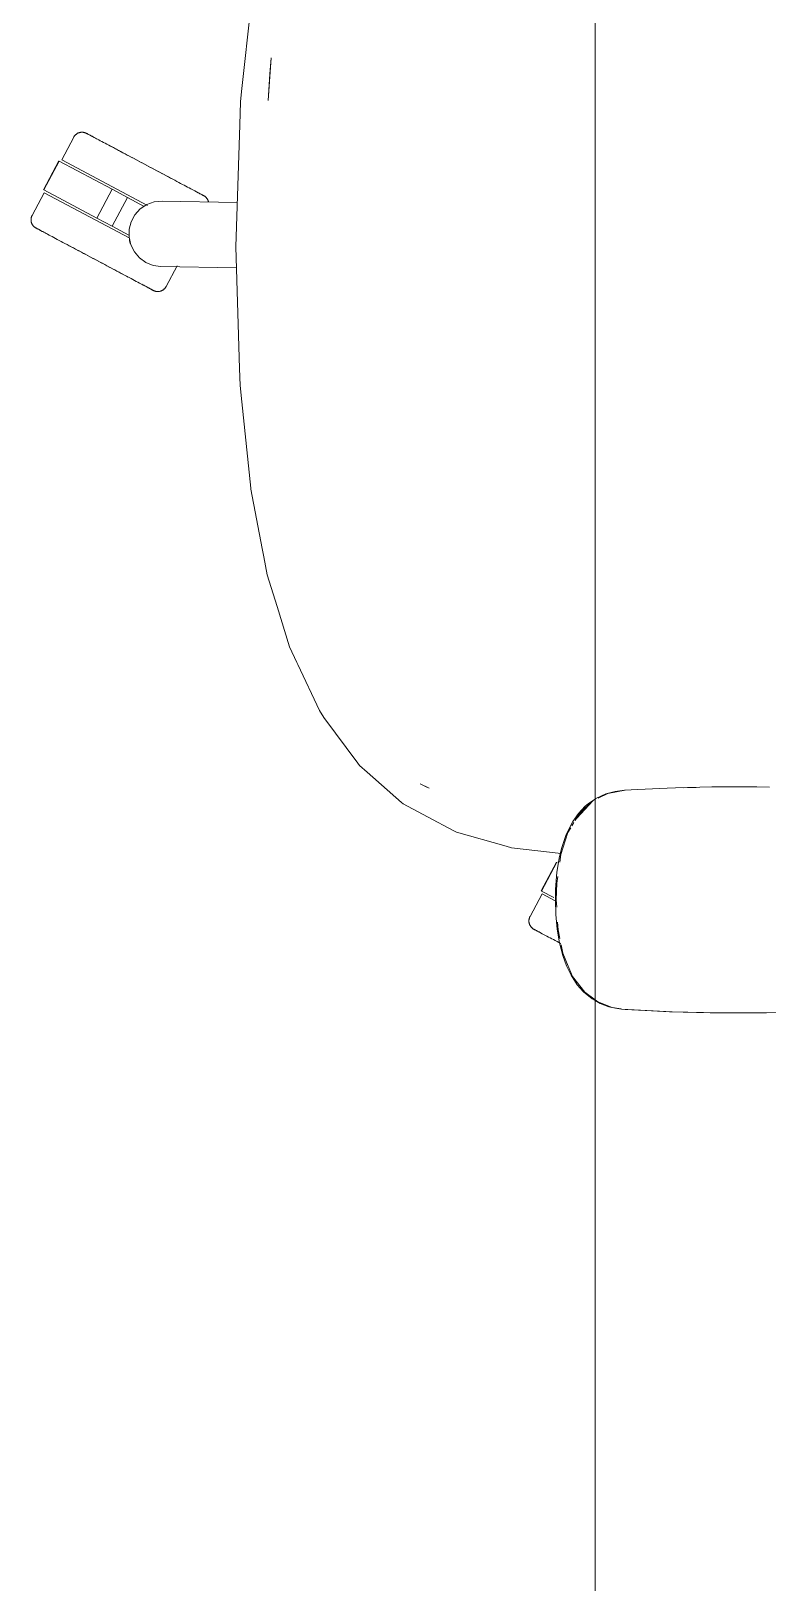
# Model space of a CAD drawing. Header units: millimetres. Extents: x 155927 to 326028, y -36033 to 97293.
# Drawn here: x 187085 to 187401, y 12275 to 12940 of the extents above; entities that cross this region are included whole.
import ezdxf

# ---------------------------------------------------------------- set-up
doc = ezdxf.new("R2010")
doc.units = ezdxf.units.MM
doc.header["$MEASUREMENT"] = 0
doc.layers.add('G-IMPT', color=8, linetype='CONTINUOUS', lineweight=9)
doc.layers.add('I-FURN', color=8, linetype='CONTINUOUS', lineweight=9)

msp = doc.modelspace()

# ---------------------------------------------------------------- linework, layer by layer
at = {"layer": 'G-IMPT'}
for p, q in [((187175.26, 12913.87), (187179.39, 12951.32)), ((187186.66, 12910.04), (187187.91, 12928.32)), ((187187.91, 12928.32), (187187.3, 12921.37)), ((187186.66, 12910.04), (187187.3, 12921.37)), ((187175.26, 12913.87), (187174.78, 12909.5)), ((187174.46, 12899.56), (187174.78, 12909.5)), ((187174.46, 12899.56), (187172.75, 12847.38)), ((187172.75, 12847.38), (187174.37, 12795.21)), ((187174.37, 12795.21), (187174.6, 12787.95)), ((187175.33, 12780.89), (187174.6, 12787.95)), ((187179.15, 12743.9), (187175.33, 12780.89)), ((187179.15, 12743.9), (187179.24, 12743.43)), ((187184.1, 12718.06), (187179.24, 12743.43)), ((187184.1, 12718.06), (187184.81, 12714.39)), ((187186.27, 12706.79), (187184.81, 12714.39)), ((187190.46, 12693.18), (187186.27, 12706.79)), ((187195.78, 12675.91), (187190.46, 12693.18)), ((187195.78, 12675.91), (187198.97, 12669.14)), ((187199.4, 12668.23), (187198.97, 12669.14)), ((187208.67, 12648.58), (187199.4, 12668.23)), ((187208.67, 12648.58), (187209.09, 12647.87)), ((187210.03, 12646.3), (187209.09, 12647.87)), ((187210.49, 12645.53), (187210.03, 12646.3)), ((187210.49, 12645.53), (187225.06, 12626.03)), ((187225.06, 12626.03), (187225.79, 12625.06)), ((187229.05, 12622.19), (187225.79, 12625.06)), ((187229.05, 12622.19), (187243.83, 12609.18)), ((187251.8, 12617.2), (187255.69, 12615.24)), ((187251.8, 12617.2), (187254.1, 12616.02)), ((187254.1, 12616.02), (187255.69, 12615.24)), ((187327.08, 12610.86), (187331.41, 12612.84)), ((187327.99, 12610.94), (187332.25, 12613.04)), ((187335.36, 12613.91), (187331.41, 12612.84)), ((187332.25, 12613.04), (187339.59, 12614.41)), ((187339.37, 12614.41), (187335.36, 12613.91)), ((187345.03, 12614.69), (187339.37, 12614.41)), ((187345.03, 12614.69), (187357.59, 12615.31)), ((187361.14, 12615.43), (187357.59, 12615.31)), ((187376.81, 12615.81), (187361.14, 12615.43)), ((187364.54, 12615.49), (187367.86, 12615.63)), ((187370.08, 12615.63), (187367.86, 12615.63)), ((187376.81, 12615.81), (187381.32, 12615.86)), ((187381.32, 12615.86), (187396.03, 12615.86)), ((187401.5, 12615.78), (187396.03, 12615.86)), ((187243.83, 12609.18), (187244.5, 12608.59)), ((187254.93, 12603.01), (187244.5, 12608.59)), ((187318.85, 12602.44), (187325.75, 12609.83)), ((187322.54, 12607.52), (187319.67, 12604.47)), ((187320.04, 12604.53), (187325.75, 12609.83)), ((187320.26, 12604.06), (187323.34, 12607.6)), ((187322.54, 12607.52), (187323.86, 12608.65)), ((187325.75, 12609.83), (187323.34, 12607.6)), ((187326.72, 12610.61), (187323.86, 12608.65)), ((187327.08, 12610.86), (187326.89, 12610.73)), ((187266.17, 12596.99), (187254.93, 12603.01)), ((187314.22, 12595.01), (187316.42, 12599.65)), ((187316.42, 12599.65), (187317.23, 12601.02)), ((187316.83, 12599.15), (187317.69, 12600.59)), ((187319.67, 12604.47), (187317.23, 12601.02)), ((187318.16, 12601.38), (187320.04, 12604.53)), ((187318.85, 12602.44), (187320.13, 12603.91)), ((187267.28, 12596.4), (187266.17, 12596.99)), ((187288.63, 12590.39), (187267.28, 12596.4)), ((187312.05, 12586.83), (187315.08, 12596.23)), ((187312.48, 12589.92), (187314.22, 12595.01)), ((187315.08, 12596.23), (187316.33, 12598.32)), ((187288.63, 12590.39), (187290.89, 12589.75)), ((187312.17, 12587.34), (187290.89, 12589.75)), ((187311.5, 12585.99), (187310.38, 12579.23)), ((187312.48, 12589.92), (187311.5, 12585.99)), ((187311.59, 12583.54), (187312.05, 12586.83)), ((187309.81, 12571.92), (187310.38, 12579.23)), ((187310.32, 12574.58), (187310.09, 12567.41)), ((187310.32, 12574.58), (187310.72, 12577.36)), ((187309.81, 12571.92), (187309.72, 12567.41)), ((187309.72, 12567.41), (187309.9, 12561.07)), ((187310.28, 12564.3), (187310.09, 12567.41)), ((187310.47, 12554.92), (187309.9, 12561.07)), ((187310.47, 12554.92), (187311.46, 12548.99)), ((187310.88, 12554.58), (187310.68, 12557.79)), ((187311.65, 12550.83), (187310.88, 12554.58)), ((187312.89, 12543.51), (187311.46, 12548.99)), ((187312.92, 12544.62), (187312.21, 12548.09)), ((187312.89, 12543.51), (187314.48, 12539.18)), ((187312.92, 12544.62), (187315.25, 12539)), ((187316.46, 12535.1), (187314.48, 12539.18)), ((187317.09, 12534.61), (187315.25, 12539)), ((187316.46, 12535.1), (187319.12, 12531.05)), ((187322.3, 12527.82), (187317.09, 12534.61)), ((187319.12, 12531.05), (187321.79, 12528.02)), ((187325.52, 12524.94), (187321.79, 12528.02)), ((187326.72, 12524.55), (187322.3, 12527.82)), ((187326.72, 12524.26), (187325.52, 12524.94)), ((187327.93, 12523.65), (187326.72, 12524.55)), ((187328.96, 12522.98), (187326.72, 12524.26)), ((187334.12, 12521.24), (187327.93, 12523.65)), ((187328.96, 12522.98), (187332.6, 12521.59)), ((187333.95, 12521.22), (187332.6, 12521.59)), ((187333.95, 12521.22), (187336.34, 12520.78)), ((187334.12, 12521.24), (187337.97, 12520.66)), ((187337.99, 12520.52), (187336.34, 12520.78)), ((187358.56, 12519.47), (187337.99, 12520.52)), ((187359.77, 12519.44), (187337.99, 12520.52)), ((187337.99, 12520.52), (187339.59, 12520.41)), ((187359.77, 12519.44), (187339.59, 12520.41)), ((187379.96, 12518.97), (187358.56, 12519.47)), ((187370.13, 12519.13), (187358.56, 12519.47)), ((187358.56, 12519.47), (187359.77, 12519.44)), ((187379.96, 12518.97), (187359.77, 12519.44)), ((187400.14, 12519.02), (187408.56, 12519.18)), ((187400.14, 12519.02), (187370.13, 12519.13)), ((187379.96, 12518.97), (187370.13, 12519.13)), ((187370.13, 12519.13), (187389.35, 12518.93)), ((187377.92, 12518.99), (187376.01, 12519.06)), ((187379.96, 12519.01), (187377.92, 12518.99)), ((187400.14, 12519.02), (187379.96, 12518.97)), ((187400.14, 12519.02), (187389.35, 12518.93))]:
    msp.add_line(p, q, dxfattribs=at)
at = {"layer": 'I-FURN'}
for p, q in [((187326.72, 12089.61), (187326.72, 13489.61)), ((187326.72, 13489.61), (187326.72, 12089.61)), ((187103.3, 12894.31), (187098.15, 12884.62)), ((187103.3, 12894.31), (187103.38, 12894.45)), ((187103.38, 12894.45), (187103.46, 12894.58)), ((187103.46, 12894.58), (187103.55, 12894.72)), ((187103.55, 12894.72), (187103.65, 12894.85)), ((187103.65, 12894.85), (187103.75, 12894.97)), ((187103.75, 12894.97), (187103.85, 12895.1)), ((187103.85, 12895.1), (187103.96, 12895.22)), ((187103.96, 12895.22), (187104.08, 12895.33)), ((187104.08, 12895.33), (187104.2, 12895.44)), ((187104.2, 12895.44), (187104.32, 12895.54)), ((187104.32, 12895.54), (187104.45, 12895.64)), ((187104.45, 12895.64), (187104.58, 12895.74)), ((187104.58, 12895.74), (187104.71, 12895.82)), ((187104.71, 12895.82), (187104.85, 12895.91)), ((187104.85, 12895.91), (187104.99, 12895.98)), ((187104.99, 12895.98), (187105.14, 12896.06)), ((187105.14, 12896.06), (187105.28, 12896.12)), ((187105.28, 12896.12), (187105.43, 12896.18)), ((187105.43, 12896.18), (187105.58, 12896.24)), ((187105.58, 12896.24), (187105.74, 12896.28)), ((187105.74, 12896.28), (187105.89, 12896.33)), ((187105.89, 12896.33), (187106.05, 12896.36)), ((187106.05, 12896.36), (187106.21, 12896.39)), ((187106.21, 12896.39), (187106.37, 12896.41)), ((187106.37, 12896.41), (187106.53, 12896.43)), ((187106.53, 12896.43), (187106.69, 12896.44)), ((187106.69, 12896.44), (187106.85, 12896.44)), ((187106.85, 12896.44), (187107.01, 12896.44)), ((187107.01, 12896.44), (187107.17, 12896.43)), ((187107.17, 12896.43), (187107.33, 12896.42)), ((187107.33, 12896.42), (187107.49, 12896.39)), ((187107.49, 12896.39), (187107.65, 12896.37)), ((187107.65, 12896.37), (187107.81, 12896.33)), ((187107.81, 12896.33), (187107.97, 12896.29)), ((187107.97, 12896.29), (187108.12, 12896.24)), ((187108.12, 12896.24), (187108.27, 12896.19)), ((187108.27, 12896.19), (187108.42, 12896.13)), ((187108.42, 12896.13), (187108.57, 12896.06)), ((187108.57, 12896.06), (187108.71, 12895.99)), ((187108.71, 12895.99), (187108.75, 12895.97)), ((187108.75, 12895.97), (187108.77, 12895.96)), ((187108.76, 12895.97), (187108.75, 12895.97)), ((187108.8, 12895.95), (187108.76, 12895.97)), ((187108.77, 12895.96), (187108.83, 12895.93)), ((187108.88, 12895.9), (187108.8, 12895.95)), ((187108.83, 12895.93), (187108.93, 12895.88)), ((187109, 12895.84), (187108.88, 12895.9)), ((187108.93, 12895.88), (187109.07, 12895.8)), ((187109.17, 12895.75), (187109, 12895.84)), ((187109.07, 12895.8), (187109.25, 12895.71)), ((187109.37, 12895.65), (187109.17, 12895.75)), ((187109.25, 12895.71), (187109.47, 12895.59)), ((187109.61, 12895.52), (187109.37, 12895.65)), ((187109.47, 12895.59), (187109.73, 12895.45)), ((187109.89, 12895.37), (187109.61, 12895.52)), ((187109.73, 12895.45), (187110.03, 12895.29)), ((187110.2, 12895.2), (187109.89, 12895.37)), ((187110.03, 12895.29), (187110.36, 12895.12)), ((187110.56, 12895.01), (187110.2, 12895.2)), ((187110.36, 12895.12), (187110.74, 12894.92)), ((187110.95, 12894.8), (187110.56, 12895.01)), ((187110.74, 12894.92), (187111.15, 12894.7)), ((187111.38, 12894.57), (187110.95, 12894.8)), ((187111.15, 12894.7), (187111.59, 12894.46)), ((187111.85, 12894.33), (187111.38, 12894.57)), ((187111.59, 12894.46), (187112.08, 12894.21)), ((187112.35, 12894.06), (187111.85, 12894.33)), ((187112.08, 12894.21), (187112.59, 12893.93)), ((187112.89, 12893.77), (187112.35, 12894.06)), ((187112.59, 12893.93), (187113.14, 12893.64)), ((187113.45, 12893.47), (187112.89, 12893.77)), ((187113.14, 12893.64), (187113.73, 12893.33)), ((187114.06, 12893.15), (187113.45, 12893.47)), ((187114.69, 12892.82), (187114.06, 12893.15)), ((187115.35, 12892.46), (187114.69, 12892.82)), ((187116.05, 12892.09), (187115.35, 12892.46)), ((187116.77, 12891.71), (187116.05, 12892.09)), ((187117.52, 12891.31), (187116.77, 12891.71)), ((187118.3, 12890.9), (187117.52, 12891.31)), ((187119.1, 12890.47), (187118.3, 12890.9)), ((187119.92, 12890.03), (187119.1, 12890.47)), ((187119.47, 12890.27), (187120.31, 12889.83)), ((187120.77, 12889.58), (187119.92, 12890.03)), ((187120.31, 12889.83), (187121.16, 12889.37)), ((187121.64, 12889.12), (187120.77, 12889.58)), ((187121.16, 12889.37), (187122.04, 12888.91)), ((187122.52, 12888.65), (187121.64, 12889.12)), ((187122.04, 12888.91), (187122.94, 12888.43)), ((187123.43, 12888.17), (187122.52, 12888.65)), ((187122.94, 12888.43), (187123.85, 12887.94)), ((187124.35, 12887.68), (187123.43, 12888.17)), ((187123.85, 12887.94), (187124.78, 12887.45)), ((187125.29, 12887.18), (187124.35, 12887.68)), ((187124.78, 12887.45), (187125.73, 12886.95)), ((187126.24, 12886.67), (187125.29, 12887.18)), ((187125.73, 12886.95), (187126.68, 12886.44)), ((187127.2, 12886.16), (187126.24, 12886.67)), ((187126.68, 12886.44), (187127.65, 12885.92)), ((187128.18, 12885.64), (187127.2, 12886.16)), ((187127.65, 12885.92), (187128.63, 12885.4)), ((187129.16, 12885.12), (187128.18, 12885.64)), ((187128.63, 12885.4), (187129.62, 12884.88)), ((187130.15, 12884.59), (187129.16, 12885.12)), ((187096.86, 12884.18), (187090.29, 12871.81)), ((187090.46, 12871.72), (187097.03, 12884.08)), ((187097.03, 12884.08), (187119.74, 12872.01)), ((187134.9, 12865.08), (187098.15, 12884.62)), ((187129.62, 12884.88), (187130.61, 12884.35)), ((187131.15, 12884.06), (187130.15, 12884.59)), ((187130.61, 12884.35), (187131.61, 12883.82)), ((187132.15, 12883.53), (187131.15, 12884.06)), ((187131.61, 12883.82), (187132.61, 12883.29)), ((187133.16, 12883), (187132.15, 12883.53)), ((187132.61, 12883.29), (187133.62, 12882.75)), ((187134.16, 12882.46), (187133.16, 12883)), ((187133.62, 12882.75), (187134.62, 12882.22)), ((187135.17, 12881.93), (187134.16, 12882.46)), ((187134.62, 12882.22), (187135.63, 12881.68)), ((187136.17, 12881.39), (187135.17, 12881.93)), ((187135.63, 12881.68), (187136.63, 12881.15)), ((187137.17, 12880.86), (187136.17, 12881.39)), ((187136.63, 12881.15), (187137.63, 12880.62)), ((187138.16, 12880.33), (187137.17, 12880.86)), ((187137.63, 12880.62), (187138.62, 12880.09)), ((187139.15, 12879.81), (187138.16, 12880.33)), ((187138.62, 12880.09), (187139.6, 12879.57)), ((187140.13, 12879.29), (187139.15, 12879.81)), ((187139.6, 12879.57), (187140.58, 12879.05)), ((187141.1, 12878.77), (187140.13, 12879.29)), ((187140.58, 12879.05), (187141.54, 12878.54)), ((187142.05, 12878.27), (187141.1, 12878.77)), ((187141.54, 12878.54), (187142.49, 12878.03)), ((187113.17, 12859.65), (187090.46, 12871.72)), ((187113.17, 12859.65), (187119.74, 12872.01)), ((187119.74, 12872.01), (187126.38, 12868.48)), ((187143, 12877.76), (187142.05, 12878.27)), ((187142.49, 12878.03), (187143.43, 12877.53)), ((187143.93, 12877.27), (187143, 12877.76)), ((187143.43, 12877.53), (187144.35, 12877.04)), ((187144.84, 12876.78), (187143.93, 12877.27)), ((187144.35, 12877.04), (187145.26, 12876.56)), ((187145.74, 12876.31), (187144.84, 12876.78)), ((187146.61, 12875.84), (187145.74, 12876.31)), ((187147.47, 12875.38), (187146.61, 12875.84)), ((187148.31, 12874.94), (187147.47, 12875.38)), ((187149.12, 12874.51), (187148.31, 12874.94)), ((187149.91, 12874.09), (187149.12, 12874.51)), ((187150.67, 12873.69), (187149.91, 12874.09)), ((187151.4, 12873.29), (187150.67, 12873.69)), ((187152.11, 12872.92), (187151.4, 12873.29)), ((187152.79, 12872.56), (187152.11, 12872.92)), ((187153.44, 12872.21), (187152.79, 12872.56)), ((187154.05, 12871.89), (187153.44, 12872.21)), ((187154.64, 12871.58), (187154.05, 12871.89)), ((187154.33, 12871.74), (187154.89, 12871.44)), ((187090.64, 12870.49), (187085.49, 12860.81)), ((187127.03, 12851.15), (187090.64, 12870.49)), ((187119.81, 12856.12), (187126.38, 12868.48)), ((187126.38, 12868.48), (187133.52, 12864.68)), ((187131.84, 12863.54), (187134.65, 12865.41)), ((187134.65, 12865.41), (187137.83, 12866.55)), ((187137.83, 12866.55), (187141.18, 12866.9)), ((187141.18, 12866.9), (187173.37, 12866.34)), ((187155.19, 12871.28), (187154.64, 12871.58)), ((187154.89, 12871.44), (187155.43, 12871.15)), ((187155.7, 12871.01), (187155.19, 12871.28)), ((187155.43, 12871.15), (187155.93, 12870.89)), ((187156.19, 12870.75), (187155.7, 12871.01)), ((187155.93, 12870.89), (187156.4, 12870.64)), ((187156.63, 12870.51), (187156.19, 12870.75)), ((187156.4, 12870.64), (187156.83, 12870.41)), ((187157.04, 12870.3), (187156.63, 12870.51)), ((187156.83, 12870.41), (187157.22, 12870.2)), ((187157.42, 12870.1), (187157.04, 12870.3)), ((187157.22, 12870.2), (187157.57, 12870.01)), ((187157.75, 12869.92), (187157.42, 12870.1)), ((187157.57, 12870.01), (187157.89, 12869.84)), ((187158.05, 12869.76), (187157.75, 12869.92)), ((187157.89, 12869.84), (187158.17, 12869.7)), ((187158.31, 12869.62), (187158.05, 12869.76)), ((187158.17, 12869.7), (187158.41, 12869.57)), ((187158.53, 12869.51), (187158.31, 12869.62)), ((187158.41, 12869.57), (187158.61, 12869.46)), ((187158.71, 12869.41), (187158.53, 12869.51)), ((187158.61, 12869.46), (187158.78, 12869.37)), ((187158.85, 12869.34), (187158.71, 12869.41)), ((187158.78, 12869.37), (187158.9, 12869.31)), ((187158.95, 12869.28), (187158.85, 12869.34)), ((187158.9, 12869.31), (187158.98, 12869.27)), ((187159.01, 12869.25), (187158.95, 12869.28)), ((187158.98, 12869.27), (187159.02, 12869.24)), ((187159.03, 12869.24), (187159.01, 12869.25)), ((187159.02, 12869.24), (187159.03, 12869.24)), ((187159.03, 12869.24), (187159.17, 12869.16)), ((187159.17, 12869.16), (187159.31, 12869.08)), ((187159.31, 12869.08), (187159.44, 12868.99)), ((187159.44, 12868.99), (187159.57, 12868.89)), ((187159.57, 12868.89), (187159.7, 12868.79)), ((187159.7, 12868.79), (187159.82, 12868.69)), ((187159.82, 12868.69), (187159.94, 12868.58)), ((187159.94, 12868.58), (187160.05, 12868.46)), ((187160.05, 12868.46), (187160.16, 12868.35)), ((187160.16, 12868.35), (187160.26, 12868.22)), ((187160.26, 12868.22), (187160.36, 12868.1)), ((187160.36, 12868.1), (187160.46, 12867.96)), ((187160.46, 12867.96), (187160.55, 12867.83)), ((187160.55, 12867.83), (187160.63, 12867.69)), ((187160.63, 12867.69), (187160.71, 12867.55)), ((187160.71, 12867.55), (187160.78, 12867.41)), ((187160.78, 12867.41), (187160.84, 12867.26)), ((187160.84, 12867.26), (187160.9, 12867.11)), ((187160.9, 12867.11), (187160.96, 12866.96)), ((187160.96, 12866.96), (187161.01, 12866.8)), ((187161.01, 12866.8), (187161.05, 12866.65)), ((187161.05, 12866.65), (187161.08, 12866.49)), ((187085.02, 12859.07), (187085.03, 12859.23)), ((187085.02, 12858.91), (187085.02, 12859.07)), ((187085.02, 12858.75), (187085.02, 12858.91)), ((187085.03, 12858.58), (187085.02, 12858.75)), ((187085.03, 12859.23), (187085.05, 12859.39)), ((187085.05, 12858.42), (187085.03, 12858.58)), ((187085.05, 12859.39), (187085.07, 12859.55)), ((187085.07, 12858.26), (187085.05, 12858.42)), ((187085.07, 12859.55), (187085.1, 12859.71)), ((187085.1, 12859.71), (187085.13, 12859.86)), ((187085.13, 12859.86), (187085.17, 12860.02)), ((187085.17, 12860.02), (187085.22, 12860.17)), ((187085.22, 12860.17), (187085.27, 12860.33)), ((187085.27, 12860.33), (187085.33, 12860.48)), ((187085.33, 12860.48), (187085.4, 12860.62)), ((187085.4, 12860.62), (187085.47, 12860.77)), ((187085.47, 12860.77), (187085.49, 12860.81)), ((187119.81, 12856.12), (187113.17, 12859.65)), ((187127.94, 12858.1), (187129.56, 12861.05)), ((187129.56, 12861.05), (187131.84, 12863.54)), ((187085.1, 12858.11), (187085.07, 12858.26)), ((187085.14, 12857.95), (187085.1, 12858.11)), ((187085.18, 12857.79), (187085.14, 12857.95)), ((187085.23, 12857.64), (187085.18, 12857.79)), ((187085.28, 12857.49), (187085.23, 12857.64)), ((187085.34, 12857.34), (187085.28, 12857.49)), ((187085.41, 12857.19), (187085.34, 12857.34)), ((187085.48, 12857.05), (187085.41, 12857.19)), ((187085.56, 12856.91), (187085.48, 12857.05)), ((187085.64, 12856.77), (187085.56, 12856.91)), ((187085.73, 12856.63), (187085.64, 12856.77)), ((187085.82, 12856.5), (187085.73, 12856.63)), ((187085.92, 12856.37), (187085.82, 12856.5)), ((187086.02, 12856.25), (187085.92, 12856.37)), ((187086.13, 12856.13), (187086.02, 12856.25)), ((187086.25, 12856.02), (187086.13, 12856.13)), ((187086.37, 12855.91), (187086.25, 12856.02)), ((187086.49, 12855.8), (187086.37, 12855.91)), ((187086.61, 12855.7), (187086.49, 12855.8)), ((187086.74, 12855.61), (187086.61, 12855.7)), ((187086.88, 12855.52), (187086.74, 12855.61)), ((187087.02, 12855.44), (187086.88, 12855.52)), ((187087.16, 12855.36), (187087.02, 12855.44)), ((187087.16, 12855.35), (187087.16, 12855.36)), ((187087.16, 12855.36), (187087.18, 12855.35)), ((187087.2, 12855.33), (187087.16, 12855.35)), ((187087.18, 12855.35), (187087.24, 12855.31)), ((187087.29, 12855.29), (187087.2, 12855.33)), ((187087.24, 12855.31), (187087.34, 12855.26)), ((187087.41, 12855.22), (187087.29, 12855.29)), ((187087.34, 12855.26), (187087.48, 12855.19)), ((187087.57, 12855.14), (187087.41, 12855.22)), ((187087.48, 12855.19), (187087.66, 12855.09)), ((187087.77, 12855.03), (187087.57, 12855.14)), ((187087.66, 12855.09), (187087.88, 12854.97)), ((187088.01, 12854.9), (187087.77, 12855.03)), ((187087.88, 12854.97), (187088.14, 12854.84)), ((187088.29, 12854.75), (187088.01, 12854.9)), ((187088.14, 12854.84), (187088.43, 12854.68)), ((187088.61, 12854.58), (187088.29, 12854.75)), ((187088.43, 12854.68), (187088.77, 12854.5)), ((187088.96, 12854.4), (187088.61, 12854.58)), ((187088.77, 12854.5), (187089.14, 12854.3)), ((187089.36, 12854.19), (187088.96, 12854.4)), ((187089.14, 12854.3), (187089.55, 12854.08)), ((187089.79, 12853.96), (187089.36, 12854.19)), ((187089.55, 12854.08), (187090, 12853.85)), ((187090.25, 12853.71), (187089.79, 12853.96)), ((187090, 12853.85), (187090.48, 12853.59)), ((187090.75, 12853.44), (187090.25, 12853.71)), ((187090.48, 12853.59), (187091, 12853.32)), ((187091.29, 12853.16), (187090.75, 12853.44)), ((187091, 12853.32), (187091.55, 12853.02)), ((187091.86, 12852.86), (187091.29, 12853.16)), ((187091.55, 12853.02), (187092.13, 12852.71)), ((187092.13, 12852.71), (187092.75, 12852.38)), ((187092.75, 12852.38), (187093.4, 12852.04)), ((187093.4, 12852.04), (187094.07, 12851.68)), ((187126.95, 12852.32), (187119.81, 12856.12)), ((187127.02, 12851.46), (187127.08, 12854.83)), ((187127.08, 12854.83), (187127.94, 12858.1)), ((187094.07, 12851.68), (187094.78, 12851.3)), ((187094.78, 12851.3), (187095.52, 12850.91)), ((187095.52, 12850.91), (187096.28, 12850.51)), ((187096.28, 12850.51), (187097.07, 12850.09)), ((187097.07, 12850.09), (187097.88, 12849.66)), ((187097.88, 12849.66), (187098.71, 12849.21)), ((187098.71, 12849.21), (187099.57, 12848.76)), ((187099.57, 12848.76), (187100.45, 12848.29)), ((187100.45, 12848.29), (187101.34, 12847.81)), ((187101.83, 12847.55), (187100.93, 12848.03)), ((187101.34, 12847.81), (187102.26, 12847.33)), ((187102.76, 12847.06), (187101.83, 12847.55)), ((187102.26, 12847.33), (187103.19, 12846.83)), ((187103.69, 12846.56), (187102.76, 12847.06)), ((187103.19, 12846.83), (187104.13, 12846.33)), ((187104.64, 12846.06), (187103.69, 12846.56)), ((187104.13, 12846.33), (187105.09, 12845.82)), ((187105.61, 12845.55), (187104.64, 12846.06)), ((187105.09, 12845.82), (187106.06, 12845.31)), ((187106.58, 12845.03), (187105.61, 12845.55)), ((187106.06, 12845.31), (187107.03, 12844.79)), ((187127.77, 12848.17), (187127.02, 12851.46)), ((187129.29, 12845.16), (187127.77, 12848.17)), ((187131.48, 12842.6), (187129.29, 12845.16)), ((187107.57, 12844.5), (187106.58, 12845.03)), ((187107.03, 12844.79), (187108.02, 12844.26)), ((187108.56, 12843.98), (187107.57, 12844.5)), ((187108.02, 12844.26), (187109.02, 12843.73)), ((187109.55, 12843.45), (187108.56, 12843.98)), ((187109.02, 12843.73), (187110.01, 12843.2)), ((187110.56, 12842.92), (187109.55, 12843.45)), ((187110.01, 12843.2), (187111.02, 12842.67)), ((187111.56, 12842.38), (187110.56, 12842.92)), ((187111.02, 12842.67), (187112.02, 12842.14)), ((187112.57, 12841.85), (187111.56, 12842.38)), ((187112.02, 12842.14), (187113.03, 12841.6)), ((187113.57, 12841.31), (187112.57, 12841.85)), ((187113.03, 12841.6), (187114.03, 12841.07)), ((187114.57, 12840.78), (187113.57, 12841.31)), ((187114.03, 12841.07), (187115.03, 12840.53)), ((187115.57, 12840.25), (187114.57, 12840.78)), ((187115.03, 12840.53), (187116.03, 12840)), ((187116.57, 12839.72), (187115.57, 12840.25)), ((187116.03, 12840), (187117.02, 12839.48)), ((187117.55, 12839.19), (187116.57, 12839.72)), ((187117.02, 12839.48), (187118.01, 12838.95)), ((187118.53, 12838.67), (187117.55, 12839.19)), ((187118.01, 12838.95), (187118.98, 12838.44)), ((187119.5, 12838.16), (187118.53, 12838.67)), ((187118.98, 12838.44), (187119.94, 12837.92)), ((187134.22, 12840.63), (187131.48, 12842.6)), ((187137.35, 12839.38), (187134.22, 12840.63)), ((187140.69, 12838.91), (187137.35, 12839.38)), ((187173.03, 12838.35), (187140.69, 12838.91)), ((187142.88, 12830.29), (187147.58, 12839.13)), ((187120.46, 12837.65), (187119.5, 12838.16)), ((187119.94, 12837.92), (187120.89, 12837.42)), ((187121.4, 12837.15), (187120.46, 12837.65)), ((187120.89, 12837.42), (187121.83, 12836.92)), ((187122.33, 12836.65), (187121.4, 12837.15)), ((187121.83, 12836.92), (187122.75, 12836.43)), ((187123.25, 12836.17), (187122.33, 12836.65)), ((187122.75, 12836.43), (187123.66, 12835.95)), ((187124.14, 12835.69), (187123.25, 12836.17)), ((187123.66, 12835.95), (187124.55, 12835.48)), ((187125.02, 12835.22), (187124.14, 12835.69)), ((187124.55, 12835.48), (187125.42, 12835.01)), ((187125.88, 12834.77), (187125.02, 12835.22)), ((187125.42, 12835.01), (187126.26, 12834.56)), ((187126.71, 12834.33), (187125.88, 12834.77)), ((187126.26, 12834.56), (187127.09, 12834.13)), ((187127.09, 12834.13), (187127.89, 12833.7)), ((187127.89, 12833.7), (187128.66, 12833.29)), ((187128.66, 12833.29), (187129.41, 12832.89)), ((187129.41, 12832.89), (187130.14, 12832.5)), ((187130.14, 12832.5), (187130.83, 12832.14)), ((187130.83, 12832.14), (187131.49, 12831.78)), ((187131.49, 12831.78), (187132.13, 12831.45)), ((187132.13, 12831.45), (187132.73, 12831.13)), ((187133.04, 12830.96), (187132.46, 12831.27)), ((187132.73, 12831.13), (187133.3, 12830.82)), ((187133.59, 12830.67), (187133.04, 12830.96)), ((187133.3, 12830.82), (187133.83, 12830.54)), ((187134.11, 12830.39), (187133.59, 12830.67)), ((187133.83, 12830.54), (187134.33, 12830.27)), ((187134.59, 12830.14), (187134.11, 12830.39)), ((187134.33, 12830.27), (187134.8, 12830.02)), ((187135.04, 12829.9), (187134.59, 12830.14)), ((187134.8, 12830.02), (187135.23, 12829.8)), ((187135.45, 12829.68), (187135.04, 12829.9)), ((187135.23, 12829.8), (187135.62, 12829.59)), ((187135.82, 12829.48), (187135.45, 12829.68)), ((187135.62, 12829.59), (187135.98, 12829.4)), ((187136.16, 12829.3), (187135.82, 12829.48)), ((187135.98, 12829.4), (187136.3, 12829.23)), ((187136.45, 12829.15), (187136.16, 12829.3)), ((187136.3, 12829.23), (187136.58, 12829.08)), ((187136.71, 12829.01), (187136.45, 12829.15)), ((187136.58, 12829.08), (187136.82, 12828.95)), ((187136.93, 12828.89), (187136.71, 12829.01)), ((187136.82, 12828.95), (187137.02, 12828.84)), ((187137.11, 12828.8), (187136.93, 12828.89)), ((187137.02, 12828.84), (187137.18, 12828.76)), ((187137.25, 12828.72), (187137.11, 12828.8)), ((187137.18, 12828.76), (187137.3, 12828.69)), ((187137.35, 12828.67), (187137.25, 12828.72)), ((187137.3, 12828.69), (187137.38, 12828.65)), ((187137.41, 12828.64), (187137.35, 12828.67)), ((187137.38, 12828.65), (187137.43, 12828.63)), ((187137.43, 12828.63), (187137.41, 12828.64)), ((187137.47, 12828.6), (187137.43, 12828.63)), ((187137.43, 12828.63), (187137.43, 12828.63)), ((187137.61, 12828.53), (187137.47, 12828.6)), ((187137.76, 12828.47), (187137.61, 12828.53)), ((187137.91, 12828.41), (187137.76, 12828.47)), ((187138.06, 12828.36), (187137.91, 12828.41)), ((187138.22, 12828.31), (187138.06, 12828.36)), ((187138.37, 12828.27), (187138.22, 12828.31)), ((187138.53, 12828.23), (187138.37, 12828.27)), ((187138.69, 12828.2), (187138.53, 12828.23)), ((187138.85, 12828.18), (187138.69, 12828.2)), ((187139.01, 12828.17), (187138.85, 12828.18)), ((187139.17, 12828.16), (187139.01, 12828.17)), ((187139.33, 12828.15), (187139.17, 12828.16)), ((187139.49, 12828.16), (187139.33, 12828.15)), ((187139.65, 12828.17), (187139.49, 12828.16)), ((187139.81, 12828.18), (187139.65, 12828.17)), ((187139.97, 12828.21), (187139.81, 12828.18)), ((187140.13, 12828.24), (187139.97, 12828.21)), ((187140.29, 12828.27), (187140.13, 12828.24)), ((187140.45, 12828.31), (187140.29, 12828.27)), ((187140.6, 12828.36), (187140.45, 12828.31)), ((187140.75, 12828.41), (187140.6, 12828.36)), ((187140.9, 12828.47), (187140.75, 12828.41)), ((187141.05, 12828.54), (187140.9, 12828.47)), ((187141.19, 12828.61), (187141.05, 12828.54)), ((187141.33, 12828.69), (187141.19, 12828.61)), ((187141.47, 12828.77), (187141.33, 12828.69)), ((187141.61, 12828.86), (187141.47, 12828.77)), ((187141.74, 12828.96), (187141.61, 12828.86)), ((187141.86, 12829.06), (187141.74, 12828.96)), ((187141.99, 12829.16), (187141.86, 12829.06)), ((187142.11, 12829.27), (187141.99, 12829.16)), ((187142.22, 12829.38), (187142.11, 12829.27)), ((187142.33, 12829.5), (187142.22, 12829.38)), ((187142.44, 12829.62), (187142.33, 12829.5)), ((187142.54, 12829.75), (187142.44, 12829.62)), ((187142.63, 12829.88), (187142.54, 12829.75)), ((187142.72, 12830.01), (187142.63, 12829.88)), ((187142.8, 12830.15), (187142.72, 12830.01)), ((187142.88, 12830.29), (187142.8, 12830.15)), ((187310.22, 12583.63), (187303.64, 12571.27)), ((187303.81, 12571.18), (187310.39, 12583.54)), ((187310.39, 12583.54), (187310.48, 12583.49)), ((187304, 12569.95), (187298.85, 12560.26)), ((187309.11, 12568.36), (187303.81, 12571.18)), ((187309.63, 12566.95), (187304, 12569.95)), ((187298.43, 12559), (187298.46, 12559.16)), ((187298.46, 12559.16), (187298.49, 12559.32)), ((187298.49, 12559.32), (187298.53, 12559.48)), ((187298.53, 12559.48), (187298.58, 12559.63)), ((187298.58, 12559.63), (187298.63, 12559.78)), ((187298.63, 12559.78), (187298.69, 12559.93)), ((187298.69, 12559.93), (187298.76, 12560.08)), ((187298.76, 12560.08), (187298.83, 12560.22)), ((187298.83, 12560.22), (187298.85, 12560.26)), ((187298.38, 12558.52), (187298.39, 12558.68)), ((187298.38, 12558.36), (187298.38, 12558.52)), ((187298.38, 12558.2), (187298.38, 12558.36)), ((187298.39, 12558.04), (187298.38, 12558.2)), ((187298.39, 12558.68), (187298.41, 12558.84)), ((187298.41, 12557.88), (187298.39, 12558.04)), ((187298.41, 12558.84), (187298.43, 12559)), ((187298.43, 12557.72), (187298.41, 12557.88)), ((187298.46, 12557.56), (187298.43, 12557.72)), ((187298.5, 12557.4), (187298.46, 12557.56)), ((187298.54, 12557.25), (187298.5, 12557.4)), ((187298.58, 12557.09), (187298.54, 12557.25)), ((187298.64, 12556.94), (187298.58, 12557.09)), ((187298.7, 12556.79), (187298.64, 12556.94)), ((187298.77, 12556.65), (187298.7, 12556.79)), ((187298.84, 12556.5), (187298.77, 12556.65)), ((187298.91, 12556.36), (187298.84, 12556.5)), ((187299, 12556.22), (187298.91, 12556.36)), ((187299.09, 12556.09), (187299, 12556.22)), ((187299.18, 12555.96), (187299.09, 12556.09)), ((187299.28, 12555.83), (187299.18, 12555.96)), ((187299.38, 12555.71), (187299.28, 12555.83)), ((187299.49, 12555.59), (187299.38, 12555.71)), ((187299.61, 12555.47), (187299.49, 12555.59)), ((187299.72, 12555.36), (187299.61, 12555.47)), ((187299.85, 12555.26), (187299.72, 12555.36)), ((187299.97, 12555.16), (187299.85, 12555.26)), ((187300.1, 12555.06), (187299.97, 12555.16)), ((187300.24, 12554.97), (187300.1, 12555.06)), ((187300.37, 12554.89), (187300.24, 12554.97)), ((187300.52, 12554.81), (187300.37, 12554.89)), ((187300.56, 12554.79), (187300.52, 12554.81)), ((187300.52, 12554.81), (187300.52, 12554.81)), ((187300.52, 12554.81), (187300.54, 12554.8)), ((187300.54, 12554.8), (187300.6, 12554.77)), ((187300.65, 12554.74), (187300.56, 12554.79)), ((187300.6, 12554.77), (187300.7, 12554.71)), ((187300.77, 12554.68), (187300.65, 12554.74)), ((187300.7, 12554.71), (187300.84, 12554.64)), ((187300.93, 12554.59), (187300.77, 12554.68)), ((187300.84, 12554.64), (187301.02, 12554.54)), ((187301.13, 12554.48), (187300.93, 12554.59)), ((187301.02, 12554.54), (187301.24, 12554.43)), ((187301.37, 12554.36), (187301.13, 12554.48)), ((187301.24, 12554.43), (187301.49, 12554.29)), ((187301.65, 12554.21), (187301.37, 12554.36)), ((187301.49, 12554.29), (187301.79, 12554.13)), ((187301.97, 12554.04), (187301.65, 12554.21)), ((187301.79, 12554.13), (187302.13, 12553.95)), ((187302.32, 12553.85), (187301.97, 12554.04)), ((187302.13, 12553.95), (187302.5, 12553.76)), ((187302.72, 12553.64), (187302.32, 12553.85)), ((187302.5, 12553.76), (187302.91, 12553.54)), ((187303.15, 12553.41), (187302.72, 12553.64)), ((187302.91, 12553.54), (187303.36, 12553.3)), ((187303.61, 12553.16), (187303.15, 12553.41)), ((187303.36, 12553.3), (187303.84, 12553.04)), ((187304.11, 12552.9), (187303.61, 12553.16)), ((187303.84, 12553.04), (187304.36, 12552.77)), ((187304.65, 12552.61), (187304.11, 12552.9)), ((187304.36, 12552.77), (187304.91, 12552.48)), ((187305.22, 12552.31), (187304.65, 12552.61)), ((187304.91, 12552.48), (187305.49, 12552.17)), ((187305.49, 12552.17), (187306.11, 12551.84)), ((187306.11, 12551.84), (187306.75, 12551.49)), ((187306.75, 12551.49), (187307.43, 12551.13)), ((187307.43, 12551.13), (187308.14, 12550.76)), ((187308.14, 12550.76), (187308.87, 12550.37)), ((187308.87, 12550.37), (187309.64, 12549.96)), ((187309.64, 12549.96), (187310.42, 12549.54)), ((187310.42, 12549.54), (187311.24, 12549.11)), ((187311.24, 12549.11), (187312.07, 12548.67))]:
    msp.add_line(p, q, dxfattribs=at)
msp.add_arc((187140.75, 12852.91), 13.81, 192.34734, 197.33603, dxfattribs=at)
msp.add_open_spline([(187127.43, 12849.27), (187127.31, 12849.69), (187127.24, 12850.12), (187127.18, 12850.56)], degree=3, dxfattribs=at)

doc.saveas('drawing.dxf')
